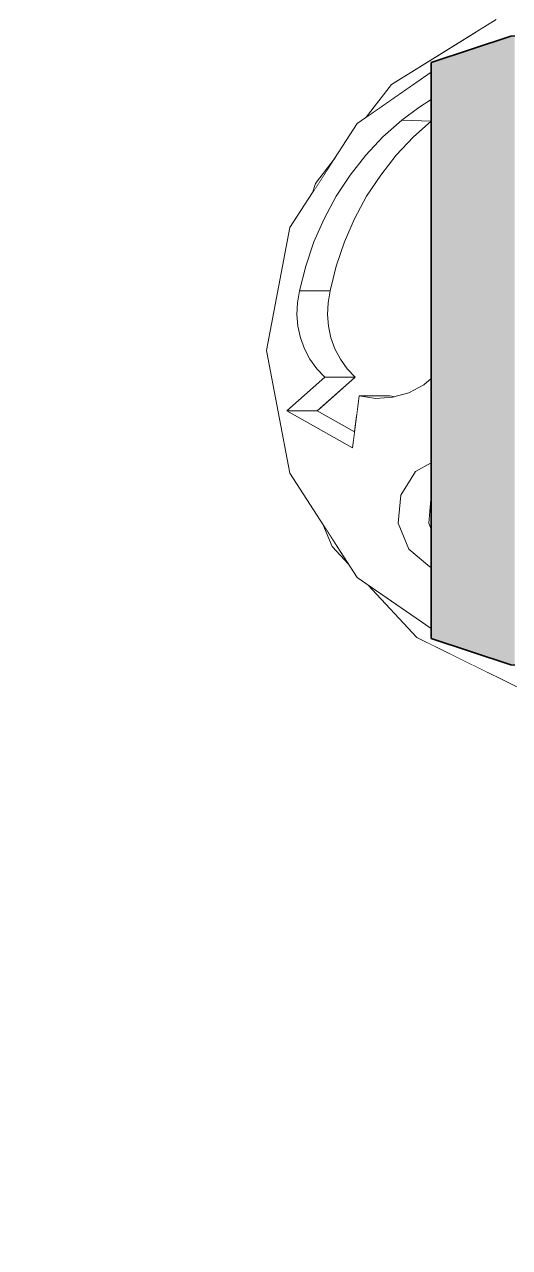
# Model space of a CAD drawing. Header units: millimetres. Extents: x -48147 to 1422273, y -494195 to 18123.
# Drawn here: x 1398783 to 1398822.8, y -486187.3 to -486087 of the extents above; entities that cross this region are included whole.
import ezdxf

# ---------------------------------------------------------------- set-up
doc = ezdxf.new("R2010")
doc.units = ezdxf.units.MM
doc.header["$MEASUREMENT"] = 0
doc.linetypes.add('Wipeout_Contour', pattern=[1000, 0, -1000])
for name, color, linetype in [('New_A-25-M_Wall_Int', 7, 'Continuous'), ('New_A-35-M_FFE_Fixed', 7, 'Continuous'), ('S-280-M_STRUCT_FRAME.IFC Import', 7, 'Continuous')]:
    doc.layers.add(name, color=color, linetype=linetype)
doc.layers.add('New_A-35-M_FFE_Fixed_Pen_No__1', color=7, linetype='Continuous', lineweight=13)
doc.layers.add('New_A-35-M_FFE_Fixed_Pen_No__104', color=7, linetype='Continuous', lineweight=15, true_color=0xa6a6a6)
doc.layers.add('New_A-35-M_FFE_Fixed_Pen_No__44', color=7, linetype='Continuous', lineweight=35, true_color=0x444444)

# ---------------------------------------------------------------- blocks, each defined once
blk = doc.blocks.new('Section Elem_178_2', base_point=(1383917.51, -489195.03))
at = {"color": 254, "linetype": 'Wipeout_Contour', "lineweight": 0, "ltscale": 686134718.3128886}
blk.add_wipeout([(1398312.69, -482156.02), (1398312.69, -485602.85), (1398646.03, -485602.85), (1398646.03, -485627.85), (1398370.74, -485627.85), (1398370.74, -485628.94), (1398370.65, -485629.88), (1398370.4, -485630.79), (1398369.98, -485631.63), (1398369.42, -485632.38), (1398368.73, -485633), (1398367.94, -485633.47), (1398367.08, -485633.79), (1398366.18, -485633.93), (1398357.96, -485635.14), (1398350.07, -485637.8), (1398342.73, -485641.81), (1398336.16, -485647.06), (1398330.56, -485653.4), (1398326.09, -485660.64), (1398322.88, -485668.56), (1398321.03, -485676.94), (1398312.69, -485738.81), (1398312.69, -486491.53), (1399069.03, -486491.53), (1399069.03, -486491.28), (1399052.63, -486491.28), (1399052.63, -486490.78), (1398809.63, -486490.78), (1398809.63, -486480.78), (1398833.35, -486480.78), (1398833.35, -486479.78), (1398833.44, -486478.81), (1398833.71, -486477.87), (1398834.16, -486477), (1398834.76, -486476.25), (1398835.49, -486475.62), (1398836.33, -486475.16), (1398837.23, -486474.88), (1398838.18, -486474.78), (1398841.47, -486474.78), (1398851.79, -486473.82), (1398861.77, -486470.98), (1398871.12, -486466.33), (1398875.33, -486463.17), (1398879.81, -486460.05), (1398887.5, -486452.31), (1398893.64, -486443.37), (1398898.04, -486433.52), (1398900.55, -486423.08), (1398913.97, -486330.23), (1398913.97, -486480.78), (1398975.7, -486480.78), (1398975.7, -486479.78), (1398975.79, -486478.81), (1398976.06, -486477.87), (1398976.51, -486477), (1398977.11, -486476.25), (1398977.84, -486475.62), (1398978.68, -486475.16), (1398979.58, -486474.88), (1398980.53, -486474.78), (1398983.82, -486474.78), (1398994.14, -486473.82), (1399004.13, -486470.98), (1399013.47, -486466.33), (1399021.86, -486460.05), (1399029.04, -486452.31), (1399034.77, -486443.37), (1399038.87, -486433.52), (1399041.22, -486423.08), (1399052.63, -486338.43), (1399052.63, -486322.28), (1399054.81, -486322.28), (1399069.03, -486216.78), (1399069.03, -486171.6), (1399067.32, -486168.59), (1399063.63, -486164.29), (1399059.22, -486160.79), (1399054.25, -486158.23), (1399048.9, -486156.7), (1399039.21, -486155.06), (1399029.53, -486153.39), (1399019.85, -486151.68), (1399013.38, -486150.52), (1399013.41, -486151.17), (1399013.84, -486160.89), (1399014.34, -486170.6), (1399014.91, -486180.3), (1399015.54, -486190.01), (1399016.23, -486199.7), (1399016.99, -486209.4), (1399017.82, -486219.08), (1399018.71, -486228.77), (1399018.7, -486229.81), (1399018.49, -486230.82), (1399018.08, -486231.77), (1399017.48, -486232.61), (1399016.73, -486233.31), (1399015.86, -486233.83), (1399014.9, -486234.15), (1399013.9, -486234.26), (1398828.4, -486234.26), (1398828.41, -486185.76), (1398827.92, -486185.76), (1398827.92, -486142.42), (1398824.19, -486141.75), (1398815.14, -486137.29), (1398811.12, -486132.97), (1398810.25, -486132.37), (1398809.55, -486131.28), (1398808.19, -486129.82), (1398807.43, -486127.99), (1398804.74, -486123.83), (1398802.81, -486113.76), (1398804.74, -486103.68), (1398806.58, -486100.84), (1398806.82, -486100.06), (1398808.45, -486097.95), (1398810.25, -486095.15), (1398810.99, -486094.64), (1398813.06, -486091.94), (1398821.66, -486086.61), (1398827.92, -486085.43), (1398827.92, -486041.76), (1398828.43, -486041.76), (1398828.43, -485885.38), (1398819.96, -485809.51), (1398819.81, -485806.81), (1398820.14, -485804.13), (1398820.92, -485801.55), (1398822.13, -485799.16), (1398823.74, -485797.04), (1398825.69, -485795.24), (1398827.93, -485793.84), (1398830.36, -485792.88), (1398865.72, -485782.56), (1398868.59, -485782.03), (1398932.82, -485782.03), (1398936.03, -485773.03), (1398940.63, -485758.09), (1398944.56, -485742.96), (1398947.83, -485727.69), (1398950.42, -485712.3), (1399012.35, -485287.89), (1399012.59, -485286.94), (1399013.01, -485286.05), (1399013.61, -485285.26), (1399014.35, -485284.59), (1399015.22, -485284.08), (1399016.17, -485283.74), (1399017.18, -485283.59), (1399043.62, -485283.59), (1399043.62, -485264.85), (1399625.18, -485264.85), (1399625.18, -485289.85), (1399349.89, -485289.85), (1399349.89, -485290.94), (1399349.8, -485291.88), (1399349.54, -485292.79), (1399349.13, -485293.63), (1399348.57, -485294.37), (1399347.88, -485295), (1399347.09, -485295.47), (1399346.23, -485295.79), (1399345.33, -485295.93), (1399337.11, -485297.14), (1399329.21, -485299.8), (1399321.87, -485303.81), (1399315.31, -485309.06), (1399309.7, -485315.4), (1399305.23, -485322.64), (1399302.03, -485330.56), (1399300.18, -485338.94), (1399190.34, -486153.53), (1400042.19, -486153.53), (1400042.19, -486153.28), (1400025.79, -486153.28), (1400025.79, -486152.78), (1399786.57, -486152.78), (1399786.57, -486142.78), (1399812.49, -486142.78), (1399812.49, -486141.78), (1399812.58, -486140.81), (1399812.86, -486139.87), (1399813.3, -486139), (1399813.91, -486138.25), (1399814.64, -486137.62), (1399815.47, -486137.16), (1399816.38, -486136.88), (1399817.32, -486136.78), (1399820.61, -486136.78), (1399830.93, -486135.82), (1399840.92, -486132.98), (1399850.26, -486128.33), (1399858.65, -486122.05), (1399865.83, -486114.31), (1399871.56, -486105.37), (1399875.67, -486095.52), (1399878.01, -486085.08), (1399903.47, -485896.26), (1399790.01, -485896.26), (1399790.02, -485847.76), (1399789.49, -485847.76), (1399789.49, -485794.43), (1399789.4, -485794.37), (1399788.7, -485793.28), (1399787.34, -485791.82), (1399786.58, -485789.99), (1399783.89, -485785.83), (1399781.95, -485775.76), (1399783.89, -485765.68), (1399785.73, -485762.84), (1399785.97, -485762.06), (1399787.59, -485759.95), (1399789.4, -485757.15), (1399789.49, -485757.08), (1399789.49, -485703.76), (1399790.04, -485703.76), (1399790.04, -485547.38), (1399780.96, -485471.51), (1399780.8, -485468.81), (1399781.15, -485466.13), (1399781.99, -485463.55), (1399783.29, -485461.16), (1399785.01, -485459.04), (1399787.11, -485457.24), (1399789.5, -485455.84), (1399792.11, -485454.88), (1399830.01, -485444.56), (1399833.08, -485444.03), (1399835.05, -485444.03), (1399837.96, -485444.11), (1399840.8, -485444.8), (1399842.03, -485445.38), (1399844.87, -485444.56), (1399847.74, -485444.03), (1399905.98, -485444.03), (1399909.19, -485435.03), (1399913.79, -485420.09), (1399917.72, -485404.96), (1399920.99, -485389.69), (1399923.58, -485374.3), (1399985.51, -484949.89), (1399985.74, -484948.94), (1399986.17, -484948.05), (1399986.77, -484947.26), (1399987.51, -484946.59), (1399988.38, -484946.08), (1399989.33, -484945.74), (1399990.34, -484945.59), (1400016.78, -484945.59), (1400016.78, -484926.85), (1400604.32, -484926.85), (1400604.32, -484951.85), (1400329.03, -484951.85), (1400329.03, -484952.94), (1400328.95, -484953.88), (1400328.69, -484954.79), (1400328.27, -484955.63), (1400327.71, -484956.37), (1400327.02, -484957), (1400326.24, -484957.47), (1400325.37, -484957.79), (1400324.47, -484957.93), (1400316.25, -484959.14), (1400308.36, -484961.8), (1400301.02, -484965.81), (1400294.45, -484971.06), (1400288.85, -484977.4), (1400284.38, -484984.64), (1400281.17, -484992.56), (1400279.32, -485000.94), (1400169.48, -485815.53), (1401015.35, -485815.53), (1401015.35, -485815.28), (1400998.95, -485815.28), (1400998.95, -485814.78), (1400765.72, -485814.78), (1400765.72, -485804.78), (1400791.64, -485804.78), (1400791.64, -485803.78), (1400791.73, -485802.81), (1400792, -485801.87), (1400792.45, -485801), (1400793.05, -485800.25), (1400793.78, -485799.62), (1400794.62, -485799.16), (1400795.52, -485798.88), (1400796.47, -485798.78), (1400799.76, -485798.78), (1400810.08, -485797.82), (1400820.07, -485794.98), (1400829.41, -485790.33), (1400837.8, -485784.05), (1400844.98, -485776.31), (1400850.71, -485767.37), (1400854.81, -485757.52), (1400857.16, -485747.08), (1400882.62, -485558.26), (1400763.17, -485558.26), (1400763.18, -485509.76), (1400762.65, -485509.76), (1400762.65, -485445.84), (1400761.1, -485437.76), (1400762.65, -485429.67), (1400762.65, -485365.76), (1400763.2, -485365.76), (1400763.2, -485209.38), (1400754.12, -485133.51), (1400753.96, -485130.81), (1400754.31, -485128.13), (1400755.15, -485125.55), (1400756.45, -485123.16), (1400758.17, -485121.04), (1400760.27, -485119.24), (1400762.66, -485117.84), (1400765.27, -485116.88), (1400803.17, -485106.56), (1400806.24, -485106.03), (1400814.2, -485106.03), (1400817.11, -485106.11), (1400819.95, -485106.8), (1400821.18, -485107.38), (1400824.01, -485106.56), (1400826.88, -485106.03), (1400879.14, -485106.03), (1400882.35, -485097.03), (1400886.94, -485082.09), (1400890.88, -485066.96), (1400894.15, -485051.69), (1400896.74, -485036.3), (1400958.67, -484611.89), (1400958.9, -484610.94), (1400959.33, -484610.05), (1400959.93, -484609.26), (1400960.67, -484608.59), (1400961.54, -484608.08), (1400962.49, -484607.74), (1400963.49, -484607.59), (1400989.94, -484607.59), (1400989.94, -484588.85), (1401583.47, -484588.85), (1401583.47, -484613.85), (1401308.18, -484613.85), (1401308.18, -484614.94), (1401308.09, -484615.88), (1401307.84, -484616.79), (1401307.42, -484617.63), (1401306.86, -484618.38), (1401306.17, -484619), (1401305.38, -484619.47), (1401304.52, -484619.79), (1401303.62, -484619.93), (1401295.4, -484621.14), (1401287.5, -484623.8), (1401280.17, -484627.81), (1401273.6, -484633.06), (1401268, -484639.4), (1401263.52, -484646.64), (1401260.32, -484654.56), (1401258.47, -484662.94), (1401148.63, -485477.53), (1401988.51, -485477.53), (1401988.51, -485477.28), (1401744.99, -485477.28), (1401744.99, -485467.28), (1401770.78, -485467.28), (1401770.78, -485466.28), (1401770.87, -485465.31), (1401771.15, -485464.37), (1401771.6, -485463.5), (1401772.2, -485462.75), (1401772.93, -485462.12), (1401773.76, -485461.66), (1401774.67, -485461.38), (1401775.61, -485461.28), (1401778.9, -485461.28), (1401789.22, -485460.32), (1401799.21, -485457.48), (1401808.55, -485452.83), (1401816.94, -485446.55), (1401824.12, -485438.81), (1401829.85, -485429.87), (1401833.96, -485420.02), (1401836.3, -485409.58), (1401861.76, -485220.76), (1401736.33, -485220.76), (1401736.34, -485172.26), (1401735.81, -485172.26), (1401735.81, -485028.26), (1401736.36, -485028.26), (1401736.36, -484871.88), (1401727.28, -484796.01), (1401727.12, -484793.31), (1401727.47, -484790.63), (1401728.31, -484788.05), (1401729.61, -484785.66), (1401731.33, -484783.54), (1401733.43, -484781.74), (1401735.82, -484780.34), (1401738.43, -484779.38), (1401776.33, -484769.05), (1401779.4, -484768.53), (1401793.34, -484768.53), (1401796.26, -484768.61), (1401799.09, -484769.3), (1401800.32, -484769.88), (1401803.16, -484769.05), (1401806.03, -484768.53), (1401852.71, -484768.53), (1401855.87, -484759.62), (1401860.46, -484744.67), (1401864.38, -484729.55), (1401867.64, -484714.28), (1401870.22, -484698.88), (1401874.23, -484671.23), (1401874.25, -484671.23), (1401879.3, -484636.29), (1401879.57, -484635.32), (1401880.02, -484634.42), (1401880.65, -484633.63), (1401881.42, -484632.96), (1401882.32, -484632.46), (1401883.3, -484632.13), (1401884.33, -484632), (1402039.93, -484632), (1402040.9, -484632.06), (1402083.95, -484638.28), (1402102.05, -484638.28), (1402106.15, -484638.74), (1402110.06, -484640.08), (1402113.6, -484642.25), (1402116.63, -484645.15), (1402118.98, -484648.65), (1402120.57, -484652.59), (1402121.32, -484656.78), (1402121.18, -484661.05), (1402055.92, -485145.03), (1402222.11, -485145.03), (1402222.11, -485144.53), (1402422.11, -485144.53), (1402422.11, -485145.03), (1402672.11, -485145.03), (1402672.11, -482687.03), (1403748.83, -482687.03), (1403748.83, -481849.43), (1398312.69, -481849.43), (1398312.69, -482067.5), (1402542.21, -481857.68), (1402703.38, -481859.82), (1402707.53, -481859.91), (1402709.67, -481860.41), (1402713.34, -481934.3), (1402709.24, -481935.11), (1402699.04, -481936.19), (1402683.03, -481937.53), (1402661.71, -481939.07), (1402635.73, -481940.78), (1402605.87, -481942.59), (1402573.04, -481944.46), (1402538.24, -481946.33), (1402514, -481947.55)], dxfattribs=at).dxf.layer = 'New_A-25-M_Wall_Int'
at = {"color": 254, "linetype": 'Wipeout_Contour', "lineweight": 0, "ltscale": 42979455.47697693}
blk.add_wipeout([(1398312.69, -486929.53), (1398312.69, -487041.03), (1398465.06, -487041.03), (1398465.06, -487108.83), (1398533.85, -487084.95), (1398518.25, -487040.04), (1398517.4, -487037.58), (1398512.9, -487024.63), (1399479.93, -486688.83), (1399479.93, -486595.03), (1399750.03, -486595.03), (1402268.3, -485720.54), (1402268.3, -485613.53), (1402265.99, -485608.16), (1402260.43, -485605.93), (1402195.78, -485605.93), (1402195.78, -485577.53), (1401448.95, -485577.53), (1401448.95, -485915.53), (1401233.68, -485915.53), (1400475.79, -485915.53), (1400475.79, -486253.53), (1400260.52, -486253.53), (1399502.63, -486253.53), (1399502.63, -486591.53), (1399287.36, -486591.53), (1398529.47, -486591.53), (1398529.47, -486929.53), (1398314.2, -486929.53)], dxfattribs=at).dxf.layer = 'New_A-25-M_Wall_Int'
blk = doc.blocks.new('Section Elem_312_2', base_point=(1383917.51, -489195.03))
at = {"layer": 'New_A-35-M_FFE_Fixed_Pen_No__1', "linetype": 'Continuous'}
for p, q in [((1398807.43, -486127.99), (1398807.43, -486127.99)), ((1398809.55, -486131.28), (1398809.55, -486131.28)), ((1398811.12, -486132.97), (1398811.12, -486132.97))]:
    blk.add_line(p, q, dxfattribs=at)
at = {"color": 254, "linetype": 'Wipeout_Contour', "lineweight": 0, "ltscale": 4442588.846000249}
blk.add_wipeout([(1398806.58, -486100.84), (1398808.45, -486097.95), (1398806.82, -486100.06)], dxfattribs=at).dxf.layer = 'New_A-35-M_FFE_Fixed'
at = {"layer": 'New_A-35-M_FFE_Fixed_Pen_No__1', "linetype": 'Continuous'}
blk.add_line((1398806.58, -486100.84), (1398806.58, -486100.84), dxfattribs=at)
at = {"color": 254, "linetype": 'Wipeout_Contour', "lineweight": 0, "ltscale": 37021746.99649677}
blk.add_wipeout([(1398810.1, -486115.95), (1398807.25, -486118.47), (1398810.21, -486119.08), (1398810.42, -486117.48), (1398812.92, -486117.48), (1398813.35, -486117.55), (1398814.49, -486117.23), (1398815.72, -486116.58), (1398816.33, -486116.07), (1398816.33, -486094.96), (1398814.88, -486096.25), (1398813.46, -486097.75), (1398812.18, -486099.38), (1398811.03, -486101.11), (1398810.04, -486102.95), (1398809.21, -486104.86), (1398808.54, -486106.85), (1398808.04, -486108.88), (1398807.86, -486109.84), (1398807.81, -486110.8), (1398807.89, -486111.77), (1398808.1, -486112.72), (1398808.43, -486113.63), (1398808.88, -486114.48), (1398809.44, -486115.26)], dxfattribs=at).dxf.layer = 'New_A-35-M_FFE_Fixed'
at = {"layer": 'New_A-35-M_FFE_Fixed_Pen_No__1', "linetype": 'Continuous'}
blk.add_line((1398808.45, -486097.95), (1398808.45, -486097.95), dxfattribs=at)
at = {"color": 254, "linetype": 'Wipeout_Contour', "lineweight": 0, "ltscale": 8885211.200154928}
blk.add_wipeout([(1398810.99, -486094.64), (1398816.33, -486090.94), (1398816.33, -486090.14), (1398822.33, -486088.15), (1398819.96, -486087.66), (1398813.06, -486091.94)], dxfattribs=at).dxf.layer = 'New_A-35-M_FFE_Fixed'
at = {"layer": 'New_A-35-M_FFE_Fixed_Pen_No__1', "linetype": 'Continuous'}
blk.add_line((1398810.99, -486094.64), (1398810.99, -486094.64), dxfattribs=at)
at = {"color": 254, "linetype": 'Wipeout_Contour', "lineweight": 0, "ltscale": 28137280.35555337}
blk.add_wipeout([(1398820.92, -486140.14), (1398824.19, -486141.75), (1398829.2, -486142.66), (1398838.85, -486144.53), (1398848.5, -486146.37), (1398858.16, -486148.17), (1398867.83, -486149.95), (1398875.33, -486151.3), (1398875.33, -486094.53), (1398851.49, -486099.44), (1398854.23, -486103.68), (1398856.16, -486113.76), (1398854.23, -486123.83), (1398848.71, -486132.37), (1398840.47, -486138.07), (1398830.74, -486140.08), (1398828.37, -486140.08), (1398826.32, -486139.68), (1398824.73, -486139.35)], dxfattribs=at).dxf.layer = 'New_A-35-M_FFE_Fixed'
blk = doc.blocks.new('Section Elem_313_2', base_point=(1383917.51, -489195.03))
at = {"color": 254, "linetype": 'Wipeout_Contour', "lineweight": 0, "ltscale": 23694175.6554981}
blk.add_wipeout([(1398821.66, -486086.61), (1398819.96, -486087.66), (1398822.33, -486088.15), (1398822.85, -486087.98), (1398823.18, -486087.96), (1398823.18, -486088.33), (1398823.54, -486088.4), (1398826.32, -486087.83), (1398828.37, -486087.44), (1398830.74, -486087.44), (1398840.47, -486089.44), (1398848.71, -486095.15), (1398851.49, -486099.44), (1398875.34, -486094.53), (1398875.34, -486084.76), (1398831.51, -486084.76)], dxfattribs=at).dxf.layer = 'New_A-35-M_FFE_Fixed'
at = {"color": 254, "linetype": 'Wipeout_Contour', "lineweight": 0, "ltscale": 5923469.085386344}
blk.add_wipeout([(1398814.88, -486096.25), (1398812.37, -486096.25), (1398810.96, -486097.75), (1398813.46, -486097.75)], dxfattribs=at).dxf.layer = 'New_A-35-M_FFE_Fixed'
at = {"color": 254, "linetype": 'Wipeout_Contour', "lineweight": 0, "ltscale": 5923461.953507577}
blk.add_wipeout([(1398811.03, -486101.11), (1398808.53, -486101.11), (1398807.53, -486102.95), (1398810.04, -486102.95)], dxfattribs=at).dxf.layer = 'New_A-35-M_FFE_Fixed'
at = {"color": 254, "linetype": 'Wipeout_Contour', "lineweight": 0, "ltscale": 5923462.628457192}
blk.add_wipeout([(1398807.86, -486109.84), (1398805.35, -486109.84), (1398805.3, -486110.8), (1398807.81, -486110.8)], dxfattribs=at).dxf.layer = 'New_A-35-M_FFE_Fixed'
at = {"color": 254, "linetype": 'Wipeout_Contour', "lineweight": 0, "ltscale": 5923467.999075088}
blk.add_wipeout([(1398808.1, -486112.72), (1398805.59, -486112.72), (1398805.92, -486113.63), (1398808.43, -486113.63)], dxfattribs=at).dxf.layer = 'New_A-35-M_FFE_Fixed'
at = {"color": 254, "linetype": 'Wipeout_Contour', "lineweight": 0, "ltscale": 5923473.616958215}
blk.add_wipeout([(1398808.88, -486114.48), (1398806.38, -486114.48), (1398806.94, -486115.26), (1398809.44, -486115.26)], dxfattribs=at).dxf.layer = 'New_A-35-M_FFE_Fixed'
at = {"color": 254, "linetype": 'Wipeout_Contour', "lineweight": 0, "ltscale": 5923515.930440674}
blk.add_wipeout([(1398816.33, -486125.62), (1398813.82, -486125.62), (1398813.62, -486127.91), (1398816.13, -486127.91)], dxfattribs=at).dxf.layer = 'New_A-35-M_FFE_Fixed'
at = {"color": 254, "linetype": 'Wipeout_Contour', "lineweight": 0, "ltscale": 5923523.579097494}
blk.add_wipeout([(1398814.49, -486130.04), (1398816.22, -486131.49), (1398816.33, -486131.49), (1398816.33, -486130.04)], dxfattribs=at).dxf.layer = 'New_A-35-M_FFE_Fixed'
at = {"layer": 'New_A-35-M_FFE_Fixed_Pen_No__44', "linetype": 'Continuous', "flags": 128}
blk.add_lwpolyline([(1398823.18, -486087.96), (1398822.85, -486087.98), (1398816.33, -486090.14)], dxfattribs=at)
at = {"color": 254, "linetype": 'Wipeout_Contour', "lineweight": 0, "ltscale": 7404341.893142257}
blk.add_wipeout([(1398812.37, -486096.25), (1398814.88, -486096.25), (1398816.33, -486094.96), (1398816.33, -486094.88), (1398813.91, -486094.88)], dxfattribs=at).dxf.layer = 'New_A-35-M_FFE_Fixed'
at = {"color": 254, "linetype": 'Wipeout_Contour', "lineweight": 0, "ltscale": 5923466.030140058}
blk.add_wipeout([(1398813.46, -486097.75), (1398810.96, -486097.75), (1398809.67, -486099.38), (1398812.18, -486099.38)], dxfattribs=at).dxf.layer = 'New_A-35-M_FFE_Fixed'
at = {"color": 254, "linetype": 'Wipeout_Contour', "lineweight": 0, "ltscale": 5923460.963372109}
blk.add_wipeout([(1398810.04, -486102.95), (1398807.53, -486102.95), (1398806.7, -486104.86), (1398809.21, -486104.86)], dxfattribs=at).dxf.layer = 'New_A-35-M_FFE_Fixed'
at = {"color": 254, "linetype": 'Wipeout_Contour', "lineweight": 0, "ltscale": 5923461.799362803}
blk.add_wipeout([(1398808.04, -486108.88), (1398805.53, -486108.88), (1398805.35, -486109.84), (1398807.86, -486109.84)], dxfattribs=at).dxf.layer = 'New_A-35-M_FFE_Fixed'
at = {"color": 254, "linetype": 'Wipeout_Contour', "lineweight": 0, "ltscale": 5923463.956664171}
blk.add_wipeout([(1398807.81, -486110.8), (1398805.3, -486110.8), (1398805.38, -486111.77), (1398807.89, -486111.77)], dxfattribs=at).dxf.layer = 'New_A-35-M_FFE_Fixed'
at = {"color": 254, "linetype": 'Wipeout_Contour', "lineweight": 0, "ltscale": 5923470.635495488}
blk.add_wipeout([(1398808.43, -486113.63), (1398805.92, -486113.63), (1398806.38, -486114.48), (1398808.88, -486114.48)], dxfattribs=at).dxf.layer = 'New_A-35-M_FFE_Fixed'
at = {"color": 254, "linetype": 'Wipeout_Contour', "lineweight": 0, "ltscale": 5923476.88609455}
blk.add_wipeout([(1398806.94, -486115.26), (1398807.6, -486115.95), (1398810.1, -486115.95), (1398809.44, -486115.26)], dxfattribs=at).dxf.layer = 'New_A-35-M_FFE_Fixed'
at = {"color": 254, "linetype": 'Wipeout_Contour', "lineweight": 0, "ltscale": 7404393.812527962}
blk.add_wipeout([(1398813.82, -486125.62), (1398816.33, -486125.62), (1398816.33, -486125.61), (1398816.33, -486123.69), (1398815.04, -486123.69)], dxfattribs=at).dxf.layer = 'New_A-35-M_FFE_Fixed'
at = {"color": 254, "linetype": 'Wipeout_Contour', "lineweight": 0, "ltscale": 7404399.491622198}
blk.add_wipeout([(1398816.13, -486127.91), (1398813.62, -486127.91), (1398814.49, -486130.04), (1398816.33, -486130.04), (1398816.33, -486128.42)], dxfattribs=at).dxf.layer = 'New_A-35-M_FFE_Fixed'
at = {"color": 254, "linetype": 'Wipeout_Contour', "lineweight": 0, "ltscale": 4442644.713585236}
blk.add_wipeout([(1398816.22, -486131.49), (1398816.33, -486131.51), (1398816.33, -486131.49)], dxfattribs=at).dxf.layer = 'New_A-35-M_FFE_Fixed'
at = {"color": 254, "linetype": 'Wipeout_Contour', "lineweight": 0, "ltscale": 5923474.716114799}
blk.add_wipeout([(1398813.91, -486094.88), (1398816.33, -486094.88), (1398816.33, -486093.83), (1398815.31, -486093.83)], dxfattribs=at).dxf.layer = 'New_A-35-M_FFE_Fixed'
at = {"color": 254, "linetype": 'Wipeout_Contour', "lineweight": 0, "ltscale": 5923463.646756946}
blk.add_wipeout([(1398812.18, -486099.38), (1398809.67, -486099.38), (1398808.53, -486101.11), (1398811.03, -486101.11)], dxfattribs=at).dxf.layer = 'New_A-35-M_FFE_Fixed'
at = {"color": 254, "linetype": 'Wipeout_Contour', "lineweight": 0, "ltscale": 5923461.117355739}
blk.add_wipeout([(1398808.54, -486106.85), (1398806.03, -486106.85), (1398805.53, -486108.88), (1398808.04, -486108.88)], dxfattribs=at).dxf.layer = 'New_A-35-M_FFE_Fixed'
at = {"color": 254, "linetype": 'Wipeout_Contour', "lineweight": 0, "ltscale": 5923465.75842657}
blk.add_wipeout([(1398807.89, -486111.77), (1398805.38, -486111.77), (1398805.59, -486112.72), (1398808.1, -486112.72)], dxfattribs=at).dxf.layer = 'New_A-35-M_FFE_Fixed'
at = {"color": 254, "linetype": 'Wipeout_Contour', "lineweight": 0, "ltscale": 5923474.492409613}
blk.add_wipeout([(1398807.6, -486115.95), (1398804.47, -486118.71), (1398806.97, -486118.71), (1398810.1, -486115.95)], dxfattribs=at).dxf.layer = 'New_A-35-M_FFE_Fixed'
at = {"color": 254, "linetype": 'Wipeout_Contour', "lineweight": 0, "ltscale": 4442635.999728895}
blk.add_wipeout([(1398815.04, -486123.69), (1398816.33, -486123.69), (1398816.33, -486122.96)], dxfattribs=at).dxf.layer = 'New_A-35-M_FFE_Fixed'
at = {"color": 254, "linetype": 'Wipeout_Contour', "lineweight": 0, "ltscale": 4442606.875392019}
blk.add_wipeout([(1398815.31, -486093.83), (1398816.33, -486093.83), (1398816.33, -486093.17)], dxfattribs=at).dxf.layer = 'New_A-35-M_FFE_Fixed'
at = {"color": 254, "linetype": 'Wipeout_Contour', "lineweight": 0, "ltscale": 5923460.683940785}
blk.add_wipeout([(1398809.21, -486104.86), (1398806.7, -486104.86), (1398806.03, -486106.85), (1398808.54, -486106.85)], dxfattribs=at).dxf.layer = 'New_A-35-M_FFE_Fixed'
at = {"color": 254, "linetype": 'Wipeout_Contour', "lineweight": 0, "ltscale": 7404366.390368082}
blk.add_wipeout([(1398810.42, -486117.48), (1398811.78, -486117.69), (1398813.16, -486117.6), (1398813.35, -486117.55), (1398812.92, -486117.48)], dxfattribs=at).dxf.layer = 'New_A-35-M_FFE_Fixed'
at = {"color": 254, "linetype": 'Wipeout_Contour', "lineweight": 0, "ltscale": 5923479.424870604}
blk.add_wipeout([(1398806.97, -486118.71), (1398804.47, -486118.71), (1398809.87, -486121.75), (1398810.04, -486120.44)], dxfattribs=at).dxf.layer = 'New_A-35-M_FFE_Fixed'
at = {"color": 254, "linetype": 'Wipeout_Contour', "lineweight": 0, "ltscale": 60715676.82930291}
blk.add_wipeout([(1398804.74, -486103.68), (1398802.81, -486113.76), (1398804.74, -486123.83), (1398810.25, -486132.37), (1398816.33, -486136.57), (1398816.33, -486131.51), (1398816.22, -486131.49), (1398814.49, -486130.04), (1398813.62, -486127.91), (1398813.82, -486125.62), (1398815.04, -486123.69), (1398816.33, -486122.96), (1398816.33, -486116.07), (1398815.72, -486116.58), (1398814.49, -486117.23), (1398813.16, -486117.6), (1398811.78, -486117.69), (1398810.42, -486117.48), (1398809.87, -486121.75), (1398804.47, -486118.71), (1398807.6, -486115.95), (1398806.94, -486115.26), (1398806.38, -486114.48), (1398805.92, -486113.63), (1398805.59, -486112.72), (1398805.38, -486111.77), (1398805.3, -486110.8), (1398805.35, -486109.84), (1398805.53, -486108.88), (1398806.03, -486106.85), (1398806.7, -486104.86), (1398807.53, -486102.95), (1398808.53, -486101.11), (1398809.67, -486099.38), (1398810.96, -486097.75), (1398812.37, -486096.25), (1398813.91, -486094.88), (1398815.31, -486093.83), (1398816.33, -486093.17), (1398816.33, -486090.94), (1398810.25, -486095.15)], dxfattribs=at).dxf.layer = 'New_A-35-M_FFE_Fixed'
at = {"layer": 'New_A-35-M_FFE_Fixed_Pen_No__1', "linetype": 'Continuous'}
for p, q in [((1398813.06, -486091.94), (1398821.66, -486086.61)), ((1398810.25, -486095.15), (1398816.33, -486090.94)), ((1398810.99, -486094.64), (1398813.06, -486091.94)), ((1398815.31, -486093.83), (1398816.33, -486093.17)), ((1398813.91, -486094.88), (1398815.31, -486093.83)), ((1398804.74, -486103.68), (1398810.25, -486095.15)), ((1398812.37, -486096.25), (1398813.91, -486094.88)), ((1398813.91, -486094.88), (1398816.33, -486094.96)), ((1398816.33, -486094.96), (1398814.88, -486096.25)), ((1398810.96, -486097.75), (1398812.37, -486096.25)), ((1398814.88, -486096.25), (1398813.46, -486097.75)), ((1398806.82, -486100.06), (1398808.45, -486097.95)), ((1398809.67, -486099.38), (1398810.96, -486097.75)), ((1398813.46, -486097.75), (1398812.18, -486099.38)), ((1398808.53, -486101.11), (1398809.67, -486099.38)), ((1398812.18, -486099.38), (1398811.03, -486101.11)), ((1398806.58, -486100.84), (1398806.82, -486100.06)), ((1398807.53, -486102.95), (1398808.53, -486101.11)), ((1398811.03, -486101.11), (1398810.04, -486102.95)), ((1398806.7, -486104.86), (1398807.53, -486102.95)), ((1398810.04, -486102.95), (1398809.21, -486104.86)), ((1398802.81, -486113.76), (1398804.74, -486103.68)), ((1398806.03, -486106.85), (1398806.7, -486104.86)), ((1398809.21, -486104.86), (1398808.54, -486106.85)), ((1398805.53, -486108.88), (1398806.03, -486106.85)), ((1398808.54, -486106.85), (1398808.04, -486108.88)), ((1398805.35, -486109.84), (1398805.53, -486108.88)), ((1398805.53, -486108.88), (1398808.04, -486108.88)), ((1398808.04, -486108.88), (1398807.86, -486109.84)), ((1398805.3, -486110.8), (1398805.35, -486109.84)), ((1398807.86, -486109.84), (1398807.81, -486110.8)), ((1398805.38, -486111.77), (1398805.3, -486110.8)), ((1398807.81, -486110.8), (1398807.89, -486111.77)), ((1398805.59, -486112.72), (1398805.38, -486111.77)), ((1398807.89, -486111.77), (1398808.1, -486112.72)), ((1398805.92, -486113.63), (1398805.59, -486112.72)), ((1398808.1, -486112.72), (1398808.43, -486113.63)), ((1398804.74, -486123.83), (1398802.81, -486113.76)), ((1398806.38, -486114.48), (1398805.92, -486113.63)), ((1398806.94, -486115.26), (1398806.38, -486114.48)), ((1398808.43, -486113.63), (1398808.88, -486114.48)), ((1398808.88, -486114.48), (1398809.44, -486115.26)), ((1398807.6, -486115.95), (1398806.94, -486115.26)), ((1398809.44, -486115.26), (1398810.1, -486115.95)), ((1398807.6, -486115.95), (1398810.1, -486115.95)), ((1398816.33, -486116.07), (1398815.72, -486116.58)), ((1398810.42, -486117.48), (1398812.92, -486117.48)), ((1398811.78, -486117.69), (1398810.42, -486117.48)), ((1398812.92, -486117.48), (1398813.35, -486117.55)), ((1398814.49, -486117.23), (1398813.16, -486117.6)), ((1398815.72, -486116.58), (1398814.49, -486117.23)), ((1398813.16, -486117.6), (1398811.78, -486117.69)), ((1398816.33, -486122.96), (1398815.04, -486123.69)), ((1398815.04, -486123.69), (1398813.82, -486125.62)), ((1398813.82, -486125.62), (1398813.62, -486127.91)), ((1398813.62, -486127.91), (1398814.49, -486130.04)), ((1398814.49, -486130.04), (1398816.22, -486131.49)), ((1398816.22, -486131.49), (1398816.33, -486131.51))]:
    blk.add_line(p, q, dxfattribs=at)
at = {"color": 254, "linetype": 'Wipeout_Contour', "lineweight": 0, "ltscale": 5923481.739521841}
blk.add_wipeout([(1398806.97, -486118.71), (1398810.04, -486120.44), (1398810.21, -486119.08), (1398807.25, -486118.47)], dxfattribs=at).dxf.layer = 'New_A-35-M_FFE_Fixed'
at = {"color": 254, "linetype": 'Wipeout_Contour', "lineweight": 0, "ltscale": 5923520.063890196}
blk.add_wipeout([(1398816.13, -486127.91), (1398816.33, -486128.42), (1398816.33, -486125.61), (1398816.33, -486125.62)], dxfattribs=at).dxf.layer = 'New_A-35-M_FFE_Fixed'
at = {"color": 254, "linetype": 'Wipeout_Contour', "lineweight": 0, "ltscale": 4442621.3381045}
blk.add_wipeout([(1398809.55, -486131.28), (1398807.43, -486127.99), (1398808.19, -486129.82)], dxfattribs=at).dxf.layer = 'New_A-35-M_FFE_Fixed'
at = {"color": 254, "linetype": 'Wipeout_Contour', "lineweight": 0, "ltscale": 13327980.5553819}
blk.add_wipeout([(1398816.33, -486136.57), (1398811.12, -486132.97), (1398815.14, -486137.29), (1398820.92, -486140.14), (1398824.73, -486139.35), (1398823.18, -486139.04), (1398823.18, -486139.56), (1398822.85, -486139.53), (1398816.33, -486137.37)], dxfattribs=at).dxf.layer = 'New_A-35-M_FFE_Fixed'
at = {"layer": 'New_A-35-M_FFE_Fixed_Pen_No__104', "linetype": 'Continuous'}
blk.add_hatch(color=256, dxfattribs=at).paths.add_polyline_path([(1398823.18, -486139.56), (1398823.18, -486087.96), (1398822.85, -486087.98), (1398816.33, -486090.14), (1398816.33, -486137.37), (1398822.85, -486139.53)])
at = {"layer": 'New_A-35-M_FFE_Fixed_Pen_No__1', "linetype": 'Continuous'}
for p, q in [((1398804.47, -486118.71), (1398807.6, -486115.95)), ((1398810.1, -486115.95), (1398806.97, -486118.71)), ((1398810.42, -486117.48), (1398809.87, -486121.75)), ((1398804.47, -486118.71), (1398806.97, -486118.71)), ((1398809.87, -486121.75), (1398804.47, -486118.71)), ((1398806.97, -486118.71), (1398810.04, -486120.44)), ((1398810.25, -486132.37), (1398804.74, -486123.83)), ((1398816.13, -486127.91), (1398816.33, -486125.62)), ((1398808.19, -486129.82), (1398807.43, -486127.99)), ((1398816.33, -486128.42), (1398816.13, -486127.91)), ((1398809.55, -486131.28), (1398808.19, -486129.82)), ((1398816.33, -486136.57), (1398810.25, -486132.37)), ((1398815.14, -486137.29), (1398811.12, -486132.97)), ((1398824.19, -486141.75), (1398815.14, -486137.29))]:
    blk.add_line(p, q, dxfattribs=at)
at = {"layer": 'New_A-35-M_FFE_Fixed_Pen_No__44', "linetype": 'Continuous'}
blk.add_line((1398816.33, -486090.14), (1398816.33, -486137.37), dxfattribs=at)
at = {"layer": 'New_A-35-M_FFE_Fixed_Pen_No__44', "linetype": 'Continuous', "flags": 128}
blk.add_lwpolyline([(1398816.33, -486137.37), (1398822.85, -486139.53), (1398823.18, -486139.56)], dxfattribs=at)
blk = doc.blocks.new('Section Elem_594_2', base_point=(1383917.51, -489195.03))
at = {"color": 254, "linetype": 'Wipeout_Contour', "lineweight": 0, "ltscale": 48932714.69355424}
blk.add_wipeout([(1398520.32, -487045.98), (1398607.31, -487296.51), (1399324.93, -487047.31), (1399324.93, -486995.03), (1399453.62, -486995.03), (1399453.62, -486786.23), (1399451.37, -486780.86), (1399445.92, -486778.63), (1399382.63, -486778.63), (1399382.63, -486770.03), (1399541.08, -486770.03), (1399615.48, -486770.03), (1399656.29, -486770.03), (1399656.29, -486778.63), (1399594.42, -486778.63), (1399588.97, -486780.86), (1399586.71, -486786.23), (1399586.71, -486956.4), (1402652.12, -485891.92), (1402652.12, -485726.51), (1402616.38, -485623.59), (1402443.6, -485683.59), (1402443.6, -485832.53), (1402445.75, -485837.91), (1402450.94, -485840.13), (1402511.26, -485840.13), (1402511.26, -485851.03), (1402195.78, -485851.03), (1402195.78, -485840.13), (1402260.43, -485840.13), (1402265.99, -485837.91), (1402268.3, -485832.53), (1402268.3, -485744.47)], dxfattribs=at).dxf.layer = 'S-280-M_STRUCT_FRAME.IFC Import'
at = {"color": 254, "linetype": 'Wipeout_Contour', "lineweight": 0, "ltscale": 5929831.743790997}
blk.add_wipeout([(1402268.3, -485737.8), (1398518.25, -487040.04), (1398520.32, -487045.98), (1402268.3, -485744.47)], dxfattribs=at).dxf.layer = 'S-280-M_STRUCT_FRAME.IFC Import'
at = {"color": 254, "linetype": 'Wipeout_Contour', "lineweight": 0, "ltscale": 5929823.137879008}
blk.add_wipeout([(1402268.3, -485735.04), (1398517.4, -487037.58), (1398518.25, -487040.04), (1402268.3, -485737.8)], dxfattribs=at).dxf.layer = 'S-280-M_STRUCT_FRAME.IFC Import'
at = {"color": 254, "linetype": 'Wipeout_Contour', "lineweight": 0, "ltscale": 5929807.366911412}
blk.add_wipeout([(1402268.3, -485720.54), (1398512.9, -487024.63), (1398517.4, -487037.58), (1402268.3, -485735.04)], dxfattribs=at).dxf.layer = 'S-280-M_STRUCT_FRAME.IFC Import'

msp = doc.modelspace()

# ---------------------------------------------------------------- block references
at = {"layer": 'New_A-25-M_Wall_Int'}
msp.add_blockref('Section Elem_178_2', (1383917.51, -489195.03), dxfattribs=at)

# ---------------------------------------------------------------- next in the draw order: block references
at = {"layer": 'New_A-35-M_FFE_Fixed'}
msp.add_blockref('Section Elem_312_2', (1383917.51, -489195.03), dxfattribs=at)

# ---------------------------------------------------------------- next in the draw order: block references
msp.add_blockref('Section Elem_313_2', (1383917.51, -489195.03), dxfattribs=at)

# ---------------------------------------------------------------- next in the draw order: block references
at = {"layer": 'S-280-M_STRUCT_FRAME.IFC Import'}
msp.add_blockref('Section Elem_594_2', (1383917.51, -489195.03), dxfattribs=at)

doc.saveas('drawing.dxf')
